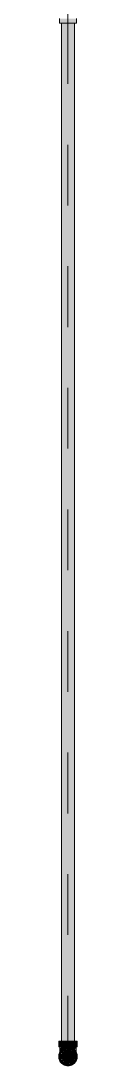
# Model space of a CAD drawing. Header units: millimetres. Extents: x -4000 to 187956, y -58990 to 162485.
# Drawn here: x 24225 to 24275, y 128425 to 131155 of the extents above; entities that cross this region are included whole.
import ezdxf

# ---------------------------------------------------------------- set-up
doc = ezdxf.new("R2010")
doc.units = ezdxf.units.MM
doc.linetypes.add('Dash 1_16_', pattern=[317.5, 158.75, -158.75])
for name, color, linetype, lineweight in [('F-SPRN', 3, 'Continuous', 9), ('P-PIPE', 3, 'Continuous', 9), ('P-PIPE-CNTR', 3, 'Continuous', 9)]:
    doc.layers.add(name, color=color, linetype=linetype, lineweight=lineweight)

# ---------------------------------------------------------------- blocks, each defined once
blk = doc.blocks.new('Sprinkler_Up - DN20-V220-0_000')
at = {"layer": 'F-SPRN', "transparency": 33554534}
for points in [[(-13.5, 0), (-3.9, 0.7), (-1.7, 2.9), (-1.2, 3.5), (-0.6, 4), (0.6, 4), (1.2, 3.5), (1.7, 2.9), (4.6, 0), (22.2, 0), (18, 13.1), (6.9, 21.2), (-6.9, 21.2), (-18, 13.1), (-22.2, 0)], [(0, -21.2), (6.9, -21.2), (18, -13.1), (22.2, 0), (3.9, -0.7), (1.7, -2.9), (1.2, -3.5), (0.6, -4), (-0.6, -4), (-1.2, -3.5), (-1.7, -2.9), (-4.6, 0), (-22.2, 0), (-18, -13.1), (-6.9, -21.2)], [(0, -16.7), (4.3, -16.1), (11.8, -11.8), (16.1, -4.3), (16.1, 4.3), (11.8, 11.8), (8.3, 14.4), (0, 16.7), (-4.3, 16.1), (-11.8, 11.8), (-16.1, 4.3), (-16.1, -4.3), (-11.8, -11.8), (-8.3, -14.4)], [(0, -15.6), (7.8, -13.5), (13.5, -7.8), (15.1, -4), (15.1, 4), (13.5, 7.8), (7.8, 13.5), (0, 15.6), (-7.8, 13.5), (-11, 11), (-15.1, 4), (-15.1, -4), (-11, -11), (-7.8, -13.5)], [(-10.9, -5.5), (-10.9, 5.4), (-14.5, 5.4), (-14.5, -5.5)], [(-7.7, -5.5), (-7.7, 5.4), (-10.9, 5.4), (-10.9, -5.5)], [(0, -5.5), (0, 5.4), (-7.7, 5.4), (-7.7, -5.5)], [(0, 0), (5.7, 0), (2.9, 4.9), (-2.9, 4.9), (-5.7, 0)], [(-2.9, -4.9), (2.9, -4.9), (5.7, 0), (-5.7, 0)], [(-4.6, 0), (4.6, 0), (0, 4.6)], [(0, -4.6), (4.6, 0), (-4.6, 0)], [(0, -2.6), (1.3, 0), (-1.8, 0)], [(-1.3, 0), (1.8, 0), (0, 2.6)], [(7.7, -5.5), (7.7, 5.4), (0, 5.4), (0, -5.5)], [(10.9, -5.5), (10.9, 5.4), (7.7, 5.4), (7.7, -5.5)], [(14.5, -5.5), (14.5, 5.4), (10.9, 5.4), (10.9, -5.5)]]:
    blk.add_hatch(color=1, dxfattribs=at).paths.add_polyline_path(points)
at = {"layer": 'F-SPRN', "color": 1}
for p, q in [((-11.5, 5.4), (-14.5, 5.4)), ((-14.5, 5.4), (-11.3, 5.4)), ((-14.5, 5.4), (-14.5, 3.7)), ((-14.5, 3.3), (-14.5, 0)), ((-11.5, 5.4), (-11.5, 4)), ((-10.9, 1.9), (-10.9, 3.6)), ((-10.8, 5.4), (-8, 5.4)), ((-8.1, 5.4), (-10.8, 5.4)), ((-8.1, 5.4), (-8.1, 2.8)), ((-8.1, 2.5), (-8.1, 0.7)), ((-7.7, 4.8), (-7.7, 2.7)), ((-7.7, 4.8), (-7.7, 2.7)), ((-7.7, 2.1), (-7.7, 0.5)), ((-7.7, 2.1), (-7.7, 0.5)), ((-6.7, 5.4), (-4.7, 5.4)), ((-5.8, 3.8), (-5.8, 2.2)), ((-2.1, 0), (-2.1, 0)), ((-2.1, 0), (-2.1, -0.1)), ((-0.6, 2), (-0.6, 2)), ((-0.5, 2), (-0.6, 2)), ((0, 2.1), (-0.1, 2.1)), ((2.1, 0), (2.1, 0.1)), ((2.1, 0), (2.1, 0)), ((4.7, 5.4), (6.5, 5.4)), ((7.7, 5.4), (10.8, 5.4)), ((7.7, 5.2), (7.7, 2.7)), ((7.7, 5.2), (7.7, 2.7)), ((7.7, 2.3), (7.7, 0.5)), ((7.7, 2.3), (7.7, 0.5)), ((10.8, 5.4), (8.1, 5.4)), ((8.1, 5.4), (8.1, 2.8)), ((8.1, 2.5), (8.1, 0.4)), ((10.9, 5.4), (14.5, 5.4)), ((10.9, 3.6), (10.9, 0.2)), ((14.5, 5.4), (11.5, 5.4)), ((11.5, 5.4), (11.5, 4)), ((11.5, 3), (11.5, 0.2)), ((14.5, 5.4), (14.5, -5.5)), ((-14.5, -1.3), (-14.5, -3.7)), ((-11.1, -5.5), (-14.5, -5.5)), ((-14.5, -5.5), (-11.5, -5.5)), ((-10.9, -2.6), (-10.9, -1.3)), ((-10.8, -5.5), (-8.1, -5.5)), ((-7.8, -5.5), (-10.8, -5.5)), ((-8.1, -4.2), (-8.1, -5.5)), ((-7.7, -2.7), (-7.7, -4)), ((-7.7, -2.7), (-7.7, -4)), ((-7, -5.5), (-5.8, -5.5)), ((-4.8, -5.5), (-7, -5.5)), ((-5.8, -2.3), (-5.8, -3.8)), ((0, -2.1), (0.1, -2.1)), ((7, -5.5), (4.8, -5.5)), ((5.8, -2.2), (5.8, -3.8)), ((5.8, -5.5), (7, -5.5)), ((7.7, -0.5), (7.7, -2.3)), ((7.7, -0.5), (7.7, -2.3)), ((7.7, -2.7), (7.7, -5.4)), ((7.7, -2.7), (7.7, -5.4)), ((10.8, -5.5), (7.7, -5.5)), ((8.1, -0.4), (8.1, -2.5)), ((8.1, -2.8), (8.1, -5.5)), ((8.1, -5.5), (10.8, -5.5)), ((10.9, -0.2), (10.9, -3.6)), ((14.5, -5.5), (10.9, -5.5)), ((11.5, -0.2), (11.5, -3)), ((11.5, -4), (11.5, -5.5)), ((11.5, -5.5), (14.5, -5.5))]:
    blk.add_line(p, q, dxfattribs=at)
at = {"layer": 'F-SPRN', "color": 1, "flags": 128}
for points in [[(-2, 0.7), (-2, 0.6), (-2, 0.5), (-2, 0.5), (-2, 0.4), (-2.1, 0.3), (-2.1, 0.2), (-2.1, 0.1), (-2.1, 0)], [(-1.6, 1.3), (-1.6, 1.3), (-1.7, 1.2), (-1.7, 1.1), (-1.8, 1.1), (-1.8, 1), (-1.9, 0.9), (-1.9, 0.8), (-1.9, 0.8), (-2, 0.7)], [(-0.6, 2), (-0.7, 2), (-0.8, 1.9), (-0.9, 1.9), (-0.9, 1.9), (-1, 1.8), (-1.1, 1.8), (-1.2, 1.7), (-1.2, 1.7), (-1.3, 1.6), (-1.4, 1.6), (-1.4, 1.5), (-1.5, 1.5), (-1.5, 1.4), (-1.6, 1.3)], [(-0.1, 2.1), (-0.1, 2.1), (-0.2, 2.1), (-0.3, 2.1), (-0.4, 2), (-0.5, 2)], [(1.2, 1.7), (1.1, 1.7), (1.1, 1.8), (1, 1.8), (0.9, 1.9), (0.8, 1.9), (0.8, 1.9), (0.7, 2), (0.6, 2), (0.5, 2), (0.4, 2), (0.4, 2), (0.3, 2.1), (0.2, 2.1), (0.1, 2.1), (0, 2.1)], [(1.4, 1.5), (1.4, 1.5), (1.3, 1.6), (1.3, 1.7), (1.2, 1.7)], [(2, 0.7), (1.9, 0.7), (1.9, 0.8), (1.9, 0.9), (1.8, 1), (1.8, 1), (1.8, 1.1), (1.7, 1.2), (1.7, 1.2), (1.6, 1.3), (1.6, 1.4), (1.5, 1.4), (1.4, 1.5)], [(2.1, 0.2), (2.1, 0.3), (2, 0.4), (2, 0.5), (2, 0.6), (2, 0.7)], [(2.1, 0.1), (2.1, 0.2), (2.1, 0.2)], [(-2.1, -0.1), (-2.1, -0.2), (-2.1, -0.2), (-2.1, -0.3)], [(-2.1, -0.3), (-2, -0.4), (-2, -0.5), (-2, -0.6), (-2, -0.7), (-1.9, -0.7), (-1.9, -0.8), (-1.9, -0.9), (-1.8, -1), (-1.8, -1), (-1.8, -1.1), (-1.7, -1.2), (-1.7, -1.2), (-1.6, -1.3), (-1.6, -1.4), (-1.5, -1.4), (-1.4, -1.5), (-1.4, -1.5), (-1.3, -1.6), (-1.3, -1.7), (-1.2, -1.7), (-1.1, -1.7), (-1.1, -1.8), (-1, -1.8), (-0.9, -1.9), (-0.8, -1.9), (-0.8, -1.9), (-0.7, -2), (-0.6, -2), (-0.5, -2), (-0.4, -2), (-0.4, -2), (-0.3, -2.1), (-0.2, -2.1), (-0.1, -2.1), (0, -2.1)], [(0.1, -2.1), (0.1, -2.1), (0.2, -2.1), (0.3, -2.1), (0.4, -2), (0.5, -2), (0.6, -2), (0.6, -2), (0.7, -2), (0.8, -1.9), (0.9, -1.9), (0.9, -1.9), (1, -1.8), (1.1, -1.8), (1.2, -1.7), (1.2, -1.7), (1.3, -1.6), (1.4, -1.6), (1.4, -1.5), (1.5, -1.5), (1.5, -1.4), (1.6, -1.3), (1.6, -1.3), (1.7, -1.2), (1.7, -1.1), (1.8, -1.1), (1.8, -1), (1.9, -0.9), (1.9, -0.8), (1.9, -0.8), (2, -0.7), (2, -0.6), (2, -0.5), (2, -0.5), (2, -0.4), (2.1, -0.3), (2.1, -0.2), (2.1, -0.1), (2.1, 0)]]:
    blk.add_lwpolyline(points, dxfattribs=at)
at = {"layer": 'F-SPRN', "color": 1}
for radius, start, end in [(22.2, 360, 180), (21.9, 165.6773, 179.2615), (21.9, 144.7698, 164.8151), (21.9, 126.6942, 143.2701), (16.7, 167.6802, 180), (16.7, 167.6802, 180), (16.7, 155.3879, 164.9693), (16.7, 155.3879, 164.9693), (15.6, 166.4265, 180), (15.6, 166.4265, 180), (15.6, 150.9409, 165), (15.6, 159.6139, 165), (16.7, 136.7213, 149.931), (16.7, 136.7213, 149.931), (15.6, 150.9409, 156.3845), (15.6, 138.4214, 150), (15.6, 138.4214, 150), (21.9, 108.2621, 125.7507), (16.7, 121.4181, 130.5751), (16.7, 121.4181, 130.5751), (15.6, 120.5262, 133.2078), (15.6, 120.5262, 133.2078), (16.7, 106.5995, 120), (16.7, 106.5995, 120), (15.6, 114.4363, 119.9813), (15.6, 114.4363, 119.9813), (21.9, 99.348, 107.901), (4.63, 155.7832, 180), (4.63, 155.7832, 180), (16.7, 96.4143, 105), (16.7, 96.4143, 105), (4.63, 109.0192, 138.2703), (4.63, 109.0192, 138.2703), (21.9, 90.145, 98.8503), (15.6, 95.5762, 100.6843), (15.6, 95.5762, 100.6843), (2.56, 109.0192, 168.8278), (2.56, 109.0192, 168.8278), (2.04, 109.0192, 180), (16.7, 83.0684, 90), (16.7, 83.0684, 90), (4.63, 17.9592, 90), (4.63, 17.9592, 90), (3.81, 57.0577, 90), (2.56, 14.5599, 90), (2.56, 14.5599, 90), (2.04, 10.4703, 90), (21.9, 72.5583, 89.4624), (15.6, 75.573, 80.5892), (15.6, 75.573, 80.5892), (3.81, 16.1605, 43.8358), (15.6, 67.5614, 74.5481), (15.6, 67.5614, 74.5481), (16.7, 60, 75), (16.7, 60, 75), (15.6, 60.0187, 65.5637), (15.6, 60.0187, 65.5637), (21.9, 54.2493, 71.7379), (15.6, 46.7922, 60), (15.6, 46.7922, 60), (16.7, 49.4249, 58.5819), (16.7, 49.4249, 58.5819), (15.6, 30, 41.5786), (15.6, 30, 41.5786), (16.7, 30, 43.2787), (16.7, 30, 43.2787), (21.9, 36.7299, 53.3058), (15.6, 23.6155, 29.5646), (15.6, 15, 29.5646), (15.6, 15, 20.3861), (16.7, 15, 24.6121), (16.7, 15, 24.6121), (15.6, 360, 13.6618), (15.6, 0, 13.6618), (16.7, 360, 12.3198), (16.7, 0, 12.3198), (21.9, 15.1849, 35.2302), (21.9, 0.7385, 14.3227), (22.2, 180, 360), (21.9, 180.7385, 194.3227), (21.9, 195.1849, 215.2302), (21.9, 216.7299, 233.3058), (16.7, 180, 192.3198), (16.7, 180, 192.3198), (16.7, 195.0307, 204.6121), (16.7, 195.0307, 204.6121), (15.6, 181.9082, 193.6618), (15.6, 181.9082, 193.6618), (15.6, 197.3339, 209.5646), (15.6, 197.3339, 209.5646), (16.7, 210.069, 223.2787), (16.7, 210.069, 223.2787), (15.6, 212.5472, 221.5786), (15.6, 212.5472, 221.5786), (21.9, 234.2493, 251.7379), (16.7, 229.4249, 238.5819), (16.7, 229.4249, 238.5819), (15.6, 233.795, 240), (15.6, 233.795, 240), (16.7, 240, 255), (16.7, 240, 255), (15.6, 240.0187, 254.5481), (15.6, 240.0187, 254.5481), (21.9, 252.5583, 269.4624), (4.63, 197.9592, 0), (4.63, 197.9592, 270), (15.6, 255, 267.64), (15.6, 255, 267.64), (3.81, 196.1605, 360), (2.56, 191.1677, 0), (2.56, 191.1677, 360), (2.04, 190.4703, 0), (16.7, 263.0684, 270), (16.7, 263.0684, 270), (4.63, 270, 360), (21.9, 270.145, 278.8503), (15.6, 275.5762, 280.6843), (15.6, 275.5762, 280.6843), (16.7, 276.4143, 285), (16.7, 276.4143, 285), (21.9, 279.348, 287.901), (16.7, 286.5995, 300), (16.7, 286.5995, 300), (15.6, 294.4363, 299.9813), (15.6, 294.4363, 299.9813), (21.9, 288.2621, 305.7507), (15.6, 300, 313.2078), (15.6, 300, 313.2078), (16.7, 301.4181, 310.5751), (16.7, 301.4181, 310.5751), (15.6, 318.4214, 330), (15.6, 318.4214, 330), (16.7, 316.7213, 330), (16.7, 316.7213, 330), (21.9, 306.6942, 323.2701), (15.6, 330.4354, 345), (15.6, 330.4354, 336.3845), (15.6, 339.6139, 345), (15.6, 346.3382, 360), (15.6, 346.3382, 360), (16.7, 335.3879, 345), (16.7, 335.3879, 345), (16.7, 347.6802, 360), (16.7, 347.6802, 360), (21.9, 324.7698, 344.8151), (21.9, 345.6773, 359.2615)]:
    blk.add_arc((0, 0), radius, start, end, dxfattribs=at)
blk = doc.blocks.new('Steel_Transition_Threaded_HoaPhat - Standard-V190-0_000')
at = {"layer": 'P-PIPE', "lineweight": 13, "transparency": 33554534}
h = blk.add_hatch(color=1, dxfattribs=at)
h.paths.add_polyline_path([(6750, 128427.6), (6755.8, 128428.4), (6761.3, 128430.6), (6765.9, 128434.2), (6769.5, 128438.8), (6771.7, 128444.3), (6772.5, 128450.1), (6771.7, 128455.9), (6769.5, 128461.3), (6765.9, 128466), (6761.3, 128469.6), (6755.8, 128471.8), (6750, 128472.6), (6744.2, 128471.8), (6738.8, 128469.6), (6734.1, 128466), (6730.5, 128461.3), (6728.3, 128455.9), (6727.5, 128450.1), (6728.3, 128444.3), (6730.5, 128438.8), (6734.1, 128434.2), (6738.8, 128430.6), (6744.2, 128428.4)])
h.paths.add_polyline_path([(6750, 128430), (6744.8, 128430.7), (6740, 128432.7), (6735.8, 128435.9), (6732.6, 128440), (6730.6, 128444.9), (6729.9, 128450.1), (6730.6, 128455.3), (6732.6, 128460.1), (6735.8, 128464.3), (6740, 128467.5), (6744.8, 128469.5), (6750, 128470.2), (6755.2, 128469.5), (6760.1, 128467.5), (6764.2, 128464.3), (6767.4, 128460.1), (6769.4, 128455.3), (6770.1, 128450.1), (6769.4, 128444.9), (6767.4, 128440), (6764.2, 128435.9), (6760.1, 128432.7), (6755.2, 128430.7)])
for points in [[(6750, 128430), (6750, 128433.7), (6741.8, 128435.9), (6735.8, 128441.9), (6733.6, 128450.1), (6735.8, 128458.3), (6741.8, 128464.3), (6750, 128466.5), (6750, 128470.2), (6744.8, 128469.5), (6740, 128467.5), (6735.8, 128464.3), (6732.6, 128460.1), (6730.6, 128455.3), (6729.9, 128450.1), (6730.6, 128444.9), (6732.6, 128440), (6735.8, 128435.9), (6740, 128432.7), (6744.8, 128430.7)], [(6750, 128431.6), (6754.8, 128432.2), (6759.3, 128434.1), (6763.1, 128437), (6766, 128440.8), (6767.9, 128445.3), (6768.5, 128450.1), (6767.9, 128454.9), (6766, 128459.3), (6763.1, 128463.2), (6759.3, 128466.1), (6754.8, 128468), (6750, 128468.6), (6745.2, 128468), (6740.8, 128466.1), (6736.9, 128463.2), (6734, 128459.3), (6732.1, 128454.9), (6731.5, 128450.1), (6732.1, 128445.3), (6734, 128440.8), (6736.9, 128437), (6740.8, 128434.1), (6745.2, 128432.2)], [(6750, 128430), (6755.2, 128430.7), (6760.1, 128432.7), (6764.2, 128435.9), (6767.4, 128440), (6769.4, 128444.9), (6770.1, 128450.1), (6769.4, 128455.3), (6767.4, 128460.1), (6764.2, 128464.3), (6760.1, 128467.5), (6755.2, 128469.5), (6750, 128470.2), (6750, 128466.5), (6758.2, 128464.3), (6764.2, 128458.3), (6766.4, 128450.1), (6764.2, 128441.9), (6758.2, 128435.9), (6750, 128433.7)]]:
    blk.add_hatch(color=1, dxfattribs=at).paths.add_polyline_path(points)
at = {"layer": 'P-PIPE', "color": 20, "lineweight": 13}
for radius, start, end in [(22.5, 90, 270), (22.5, 150, 165), (22.5, 135, 150), (20.1, 135, 148.1553), (18.5, 136.4297, 150), (18.5, 136.4297, 150), (22.5, 120, 135), (20.1, 128.8856, 135), (18.5, 123.4976, 133.2041), (18.5, 123.4976, 133.2041), (20.1, 120, 125.0043), (22.5, 105, 120), (16.4, 121.0738, 128.0319), (20.1, 109.6859, 120), (18.5, 106.819, 120), (18.5, 106.819, 120), (16.4, 115.1607, 120), (16.4, 107.4657, 111.9681), (22.5, 90, 105), (20.1, 100.9975, 105), (18.5, 91.4353, 103.2046), (18.5, 91.4353, 103.2046), (16.4, 96.2132, 104.6042), (20.1, 90.5246, 98.5089), (22.5, 75, 90), (22.5, 270, 90), (18.5, 78.0986, 90), (18.5, 78.0986, 90), (20.1, 75.0607, 87.9279), (18.5, 60, 75), (18.5, 60, 75), (16.4, 66.9681, 72.9388), (20.1, 60, 75), (22.5, 60, 75), (16.4, 50.4733, 56.6389), (20.1, 54.9957, 60), (18.5, 46.7959, 56.5024), (18.5, 46.7959, 56.5024), (22.5, 45, 60), (20.1, 45, 51.1144), (18.5, 30, 43.5703), (18.5, 30, 43.5703), (20.1, 31.8447, 45), (22.5, 30, 45), (22.5, 15, 30), (22.5, 165, 180), (22.5, 180, 195), (22.5, 195, 210), (20.1, 166.0499, 180), (20.1, 180, 193.9501), (22.5, 210, 225), (20.1, 150, 162.7449), (20.1, 197.2551, 210), (18.5, 166.5939, 193.4061), (18.5, 166.5939, 180), (18.5, 180, 193.4061), (18.5, 157.6232, 165), (18.5, 157.6232, 165), (18.5, 195, 202.3768), (18.5, 195, 202.3768), (20.1, 211.8447, 225), (16.4, 168.5467, 178.9063), (16.4, 184.8393, 191.4533), (18.5, 210, 223.5703), (18.5, 210, 223.5703), (22.5, 225, 240), (16.4, 158.0319, 163.506), (16.4, 143.5463, 150), (20.1, 225, 231.1144), (16.4, 210.6635, 216.4537), (18.5, 226.7959, 236.5024), (18.5, 226.7959, 236.5024), (20.1, 234.9957, 240), (16.4, 230.4733, 236.6389), (18.5, 240, 255), (18.5, 240, 255), (16.4, 240, 246.5955), (16.4, 250.3629, 255), (16.4, 264.1652, 268.506), (16.4, 276.2132, 283.9063), (16.4, 287.4657, 291.9681), (18.5, 286.819, 300), (18.5, 286.819, 300), (16.4, 293.4045, 300), (20.1, 300, 305.0043), (18.5, 303.4976, 313.2041), (18.5, 303.4976, 313.2041), (22.5, 300, 315), (20.1, 308.8856, 315), (16.4, 30, 38.0319), (18.5, 316.4297, 330), (18.5, 316.4297, 330), (20.1, 315, 328.1553), (16.4, 338.0319, 342.8691), (22.5, 315, 330), (16.4, 353.5463, 8.0319), (18.5, 15, 22.3768), (18.5, 15, 22.3768), (18.5, 337.6232, 345), (18.5, 337.6232, 345), (20.1, 17.2551, 30), (20.1, 330, 342.7449), (18.5, 346.5939, 13.4061), (18.5, 0, 13.4061), (18.5, 346.5939, 0), (20.1, 0, 13.9501), (20.1, 346.0499, 0), (22.5, 330, 345), (22.5, 0, 15), (22.5, 345, 0), (22.5, 240, 255), (20.1, 240, 255), (22.5, 255, 270), (20.1, 255.0607, 267.9279), (18.5, 258.0986, 270), (18.5, 258.0986, 270), (22.5, 270, 285), (20.1, 270.5246, 278.5089), (18.5, 271.4353, 283.2046), (18.5, 271.4353, 283.2046), (20.1, 280.9975, 285), (22.5, 285, 300), (20.1, 289.6859, 300)]:
    blk.add_arc((6750, 128450.1), radius, start, end, dxfattribs=at)
blk = doc.blocks.new('Steel_Elbow_Threaded_HoaPhat - Standard-V221-0_000')
at = {"layer": 'P-PIPE', "lineweight": 13, "transparency": 33554534}
for points in [[(24233, 128475.5), (24250, 128475.5), (24250, 128490.6), (24225.9, 128490.6), (24226.7, 128475.5), (24229.1, 128475.5)], [(24274.1, 128475.5), (24273.3, 128490.6), (24250, 128490.6), (24250, 128475.5), (24273.3, 128475.5)], [(24250, 128426), (24256.2, 128426.8), (24262.1, 128429.2), (24267.1, 128433), (24270.9, 128438), (24273.3, 128443.8), (24274.1, 128450.1), (24273.3, 128456.3), (24270.9, 128462.1), (24267.1, 128467.1), (24262.1, 128471), (24256.2, 128473.4), (24250, 128474.2), (24243.8, 128473.4), (24237.9, 128471), (24233, 128467.1), (24229.1, 128462.1), (24226.7, 128456.3), (24225.9, 128450.1), (24226.7, 128443.8), (24229.1, 128438), (24233, 128433), (24237.9, 128429.2), (24243.8, 128426.8)]]:
    blk.add_hatch(color=1, dxfattribs=at).paths.add_polyline_path(points)
h = blk.add_hatch(color=1, dxfattribs=at)
h.paths.add_polyline_path([(24242.8, 128470), (24240.3, 128470), (24244.1, 128471.9)])
h.paths.add_polyline_path([(24229.8, 128460.2), (24231.2, 128460.7), (24237.2, 128467.6), (24242.8, 128470), (24250, 128471.2), (24250, 128475.5), (24231.7, 128475.5), (24230.3, 128471.7), (24230.1, 128464.3)])
h = blk.add_hatch(color=1, dxfattribs=at)
h.paths.add_polyline_path([(24266.9, 128465.3), (24269.5, 128460.7), (24268.6, 128464.6)])
h.paths.add_polyline_path([(24270.9, 128458.6), (24270.6, 128467.2), (24269.5, 128466.8), (24269.4, 128470.9), (24270.7, 128471.2), (24269.6, 128475.5), (24250, 128475.5), (24250, 128471.2), (24257.2, 128470), (24255.9, 128471.9), (24263.4, 128467.2), (24267.4, 128463.1), (24266.2, 128468.2), (24268.6, 128464.6)])
at = {"layer": 'P-PIPE', "color": 20, "lineweight": 13}
for p, q in [((24225.9, 128490.6), (24225.9, 128475.5)), ((24226.7, 128490.6), (24225.9, 128490.6)), ((24250, 128490.6), (24225.9, 128490.6)), ((24229.1, 128490.6), (24226.7, 128490.6)), ((24233, 128490.6), (24229.1, 128490.6)), ((24237.9, 128490.6), (24233.8, 128490.6)), ((24250, 128490.6), (24238.2, 128490.6)), ((24261.8, 128490.6), (24250, 128490.6)), ((24274.1, 128490.6), (24250, 128490.6)), ((24266.2, 128490.6), (24262.1, 128490.6)), ((24270.9, 128490.6), (24267.1, 128490.6)), ((24273.3, 128490.6), (24270.9, 128490.6)), ((24274.1, 128490.6), (24273.3, 128490.6)), ((24274.1, 128475.5), (24274.1, 128490.6)), ((24225.9, 128475.5), (24226.7, 128475.5)), ((24225.9, 128475.5), (24250, 128475.5)), ((24226.7, 128475.5), (24229.1, 128475.5)), ((24229.2, 128475.5), (24228.9, 128475.5)), ((24229.2, 128475.5), (24228.9, 128475.5)), ((24228.9, 128460.9), (24228.9, 128461.8)), ((24228.9, 128460.1), (24228.9, 128460.9)), ((24229.1, 128475.5), (24231.5, 128475.5)), ((24231.7, 128475.5), (24229.2, 128475.5)), ((24231.7, 128475.5), (24229.2, 128475.5)), ((24231.5, 128475.5), (24233, 128475.5)), ((24232.8, 128475.5), (24231.7, 128475.5)), ((24236.4, 128475.5), (24231.7, 128475.5)), ((24236.4, 128475.5), (24233.8, 128475.5)), ((24234, 128475.5), (24242.7, 128475.5)), ((24242.8, 128475.5), (24236.4, 128475.5)), ((24242.8, 128475.5), (24236.4, 128475.5)), ((24250, 128475.5), (24243.7, 128475.5)), ((24250, 128475.5), (24243.7, 128475.5)), ((24243.8, 128475.5), (24250, 128475.5)), ((24250, 128475.5), (24256.2, 128475.5)), ((24250, 128475.5), (24274.1, 128475.5)), ((24256.3, 128475.5), (24250, 128475.5)), ((24256.3, 128475.5), (24250, 128475.5)), ((24263.6, 128475.5), (24257.2, 128475.5)), ((24263.6, 128475.5), (24257.2, 128475.5)), ((24257.3, 128475.5), (24266, 128475.5)), ((24266.2, 128475.5), (24263.6, 128475.5)), ((24268.3, 128475.5), (24263.6, 128475.5)), ((24267.1, 128475.5), (24269.7, 128475.5)), ((24268.3, 128475.5), (24267.2, 128475.5)), ((24269.9, 128475.5), (24268.3, 128475.5)), ((24270.8, 128475.5), (24268.3, 128475.5)), ((24269.7, 128475.5), (24270.9, 128475.5)), ((24270.8, 128475.5), (24269.9, 128475.5)), ((24271.2, 128475.5), (24270.8, 128475.5)), ((24271.2, 128475.5), (24270.8, 128475.5)), ((24270.9, 128475.5), (24273.3, 128475.5)), ((24271.2, 128462), (24271.2, 128461.2)), ((24271.2, 128461.2), (24271.2, 128460.3)), ((24273.3, 128475.5), (24274.1, 128475.5)), ((24228.9, 128459.3), (24228.9, 128460.1)), ((24228.9, 128458.5), (24228.9, 128459.3)), ((24228.9, 128457.8), (24228.9, 128458.5)), ((24228.9, 128457.1), (24228.9, 128457.8)), ((24228.9, 128456.4), (24228.9, 128457.1)), ((24228.9, 128455.7), (24228.9, 128456.4)), ((24228.9, 128455.1), (24228.9, 128455.7)), ((24228.9, 128454.5), (24228.9, 128455.1)), ((24228.9, 128454), (24228.9, 128454.5)), ((24228.9, 128450.1), (24228.9, 128450.1)), ((24228.9, 128449.9), (24228.9, 128450.1)), ((24228.9, 128449), (24228.9, 128449.9)), ((24228.9, 128448.2), (24228.9, 128449)), ((24229, 128447.3), (24228.9, 128448.2)), ((24229.7, 128444), (24229.5, 128444.8)), ((24231.3, 128440.1), (24231, 128440.9)), ((24231.8, 128439.4), (24231.3, 128440.1)), ((24232.2, 128438.7), (24231.8, 128439.4)), ((24235.4, 128434.8), (24234.8, 128435.4)), ((24237.4, 128433.1), (24236.7, 128433.6)), ((24263.5, 128433.8), (24262.8, 128433.3)), ((24265.3, 128435.5), (24264.7, 128434.9)), ((24267, 128437.5), (24266.4, 128436.8)), ((24267.5, 128438.1), (24267, 128437.5)), ((24267.9, 128438.9), (24267.5, 128438.1)), ((24269.8, 128442.6), (24269.5, 128441.9)), ((24270.5, 128445.1), (24270.3, 128444.2)), ((24271.2, 128460.3), (24271.2, 128459.5)), ((24271.2, 128459.5), (24271.2, 128458.7)), ((24271.2, 128458.7), (24271.2, 128458)), ((24271.2, 128458), (24271.2, 128457.3)), ((24271.2, 128457.3), (24271.2, 128456.6)), ((24271.2, 128456.6), (24271.2, 128455.9)), ((24271.2, 128455.9), (24271.2, 128455.3)), ((24271.2, 128455.3), (24271.2, 128454.7)), ((24271.2, 128454.7), (24271.2, 128454.1)), ((24271.2, 128450.9), (24271.2, 128450.7)), ((24271.2, 128450.7), (24271.2, 128450.5)), ((24271.2, 128450.1), (24271.2, 128450.1)), ((24242.6, 128430.3), (24241.8, 128430.6)), ((24243.3, 128430), (24242.6, 128430.3)), ((24250.2, 128428.9), (24250, 128428.9)), ((24253.6, 128429.2), (24252.8, 128429.1)), ((24260.7, 128431.8), (24260, 128431.4)), ((24262.8, 128433.3), (24262.1, 128432.8))]:
    blk.add_line(p, q, dxfattribs=at)
at = {"layer": 'P-PIPE', "color": 20, "lineweight": 13, "flags": 128}
for points in [[(24228.9, 128461.8), (24228.9, 128462.6), (24228.9, 128463.5), (24228.9, 128464.4), (24228.9, 128465.4), (24228.9, 128466.3), (24228.9, 128467.3), (24228.9, 128468.2), (24228.9, 128469.2), (24228.9, 128470.2), (24228.9, 128471.2), (24228.9, 128472.2), (24228.9, 128473.2), (24228.9, 128474.2), (24228.9, 128475.2), (24228.9, 128475.5)], [(24271.2, 128475.5), (24271.2, 128474.5), (24271.2, 128473.5), (24271.2, 128472.5), (24271.2, 128471.5), (24271.2, 128470.5), (24271.2, 128469.5), (24271.2, 128468.5), (24271.2, 128467.5), (24271.2, 128466.6), (24271.2, 128465.6), (24271.2, 128464.7), (24271.2, 128463.8), (24271.2, 128462.9), (24271.2, 128462)], [(24228.9, 128453), (24228.9, 128453.4), (24228.9, 128454)], [(24228.9, 128451.1), (24228.9, 128451.4), (24228.9, 128451.7), (24228.9, 128452.1), (24228.9, 128452.5), (24228.9, 128453)], [(24228.9, 128450.6), (24228.9, 128450.8), (24228.9, 128451.1)], [(24228.9, 128450.1), (24228.9, 128450.2), (24228.9, 128450.3), (24228.9, 128450.4), (24228.9, 128450.6)], [(24229.5, 128444.8), (24229.3, 128445.7), (24229.2, 128446.5), (24229, 128447.3)], [(24230.3, 128442.4), (24230, 128443.2), (24229.7, 128444)], [(24231, 128440.9), (24230.6, 128441.6), (24230.3, 128442.4)], [(24233.7, 128436.6), (24233.2, 128437.3), (24232.7, 128438), (24232.2, 128438.7)], [(24234.8, 128435.4), (24234.3, 128436), (24233.7, 128436.6)], [(24236.7, 128433.6), (24236.1, 128434.2), (24235.4, 128434.8)], [(24264.7, 128434.9), (24264.1, 128434.3), (24263.5, 128433.8)], [(24266.4, 128436.8), (24265.9, 128436.1), (24265.3, 128435.5)], [(24268.8, 128440.3), (24268.4, 128439.6), (24267.9, 128438.9)], [(24269.5, 128441.9), (24269.1, 128441.1), (24268.8, 128440.3)], [(24270.3, 128444.2), (24270.1, 128443.4), (24269.8, 128442.6)], [(24270.9, 128446.7), (24270.7, 128445.9), (24270.5, 128445.1)], [(24271.1, 128448.4), (24271, 128447.6), (24270.9, 128446.7)], [(24271.2, 128450.1), (24271.1, 128449.2), (24271.1, 128448.4)], [(24271.2, 128454.1), (24271.2, 128453.6), (24271.2, 128453.1)], [(24271.2, 128453.1), (24271.2, 128452.6), (24271.2, 128452.2), (24271.2, 128451.8), (24271.2, 128451.5), (24271.2, 128451.2), (24271.2, 128450.9)], [(24271.2, 128450.5), (24271.2, 128450.3), (24271.2, 128450.2), (24271.2, 128450.1)], [(24238.8, 128432.2), (24238.1, 128432.6), (24237.4, 128433.1)], [(24240.2, 128431.3), (24239.5, 128431.7), (24238.8, 128432.2)], [(24241.8, 128430.6), (24241, 128431), (24240.2, 128431.3)], [(24245, 128429.5), (24244.2, 128429.8), (24243.3, 128430)], [(24246.6, 128429.2), (24245.8, 128429.4), (24245, 128429.5)], [(24248.3, 128429), (24247.5, 128429.1), (24246.6, 128429.2)], [(24250, 128428.9), (24249.2, 128429), (24248.3, 128429)], [(24252.8, 128429.1), (24251.9, 128429), (24251.1, 128429), (24250.2, 128428.9)], [(24255.3, 128429.6), (24254.4, 128429.4), (24253.6, 128429.2)], [(24256.9, 128430.1), (24256.1, 128429.8), (24255.3, 128429.6)], [(24260, 128431.4), (24259.2, 128431.1), (24258.4, 128430.7), (24257.7, 128430.4), (24256.9, 128430.1)], [(24262.1, 128432.8), (24261.4, 128432.3), (24260.7, 128431.8)]]:
    blk.add_lwpolyline(points, dxfattribs=at)
at = {"layer": 'P-PIPE', "color": 20, "lineweight": 13}
for radius, start, end in [(24.1, 90, 270), (24.1, 150, 165), (24.1, 135, 150), (24.1, 120, 135), (21.1, 130, 141.5854), (21.1, 112.9377, 125.8024), (24.1, 105, 120), (24.1, 90, 105), (21.1, 99.9464, 104.9657), (21.1, 90, 98.9621), (24.1, 75, 90), (24.1, 270, 90), (21.1, 75.0343, 90), (24.1, 60, 75), (21.1, 60.7988, 67.6705), (21.1, 54.1976, 59.9895), (24.1, 45, 60), (21.1, 38.4146, 50), (24.1, 30, 45), (24.1, 15, 30), (24.1, 165, 180), (24.1, 180, 195), (24.1, 195, 210), (21.1, 172.25, 178.0438), (21.1, 181.9711, 187.2923), (24.1, 210, 225), (21.1, 165.7465, 170), (21.1, 190, 194.2657), (21.1, 150.0076, 164.9665), (21.1, 195.0455, 203.6505), (21.1, 205.3748, 209.9974), (21.1, 213.7495, 218.4271), (21.1, 218.9611, 230), (21.1, 310, 321.0389), (21.1, 321.5729, 325.795), (24.1, 315, 330), (21.1, 15.0335, 29.9924), (21.1, 330.0026, 334.1966), (21.1, 336.3495, 344.9545), (21.1, 345.7343, 350), (24.1, 330, 345), (21.1, 1.9562, 7.75), (21.1, 352.7077, 358.0289), (24.1, 0, 15), (24.1, 345, 0), (24.1, 225, 240), (21.1, 234.2198, 247.0686), (24.1, 240, 255), (24.1, 255, 270), (21.1, 255.037, 270), (24.1, 270, 285), (21.1, 271.1041, 276.3537), (21.1, 279.9303, 284.963), (24.1, 285, 300), (21.1, 292.3235, 303.6981), (24.1, 300, 315)]:
    blk.add_arc((24250, 128450.1), radius, start, end, dxfattribs=at)

msp = doc.modelspace()

# ---------------------------------------------------------------- hatches: boundary and pattern name
at = {"layer": 'P-PIPE', "transparency": 33554534}
for points in [[(24228.3, 131148.9), (24272.5, 131148.9), (24271.7, 131160.7), (24227.5, 131160.7), (24227.5, 131148.9)], [(24250, 128490.6), (24250, 131148.9), (24233.3, 131148.9), (24233.9, 128490.6), (24245.7, 128490.6)], [(24250, 128490.6), (24266.7, 128490.6), (24266.1, 131148.9), (24250, 131148.9), (24250, 128506)], [(24241.7, 128435.6), (24242.8, 128437.6), (24241.7, 128441.7), (24242.8, 128445.9), (24245.8, 128449), (24257.2, 128454.3), (24258.4, 128458.4), (24257.2, 128462.6), (24255.9, 128464.3), (24250, 128466.8), (24241.7, 128464.6), (24235.5, 128458.4), (24233.3, 128450.1), (24235.5, 128441.7), (24238.2, 128438.3)], [(24250, 128433.4), (24258.4, 128435.6), (24261.8, 128438.3), (24266.1, 128445.8), (24266.1, 128454.4), (24261.8, 128461.9), (24258.4, 128464.6), (24250, 128466.8), (24245.7, 128466.2), (24238.2, 128461.9), (24233.9, 128454.4), (24233.9, 128445.8), (24238.2, 128438.3), (24241.7, 128435.6)]]:
    msp.add_hatch(color=1, dxfattribs=at).paths.add_polyline_path(points)

# ---------------------------------------------------------------- linework, layer by layer
at = {"layer": 'P-PIPE', "color": 20, "lineweight": 13}
for p, q in [((24227.5, 131160.7), (24227.5, 131148.9)), ((24227.5, 131148.9), (24228.3, 131148.9)), ((24227.5, 131148.9), (24272.5, 131148.9)), ((24228.3, 131148.9), (24230.5, 131148.9)), ((24230.5, 131148.9), (24233.2, 131148.9)), ((24233.3, 131148.9), (24233.3, 128490.6)), ((24233.9, 131148.9), (24233.3, 131148.9)), ((24238.2, 131148.9), (24234, 131148.9)), ((24234.1, 131148.9), (24238.1, 131148.9)), ((24261.3, 131148.9), (24238.7, 131148.9)), ((24238.8, 131148.9), (24261.3, 131148.9)), ((24266, 131148.9), (24261.8, 131148.9)), ((24261.9, 131148.9), (24265.9, 131148.9)), ((24266.7, 131148.9), (24266.1, 131148.9)), ((24266.7, 128490.6), (24266.7, 131148.9)), ((24266.8, 131148.9), (24269.5, 131148.9)), ((24269.5, 131148.9), (24271.7, 131148.9)), ((24271.7, 131148.9), (24272.5, 131148.9)), ((24272.5, 131148.9), (24272.5, 131160.7)), ((24233.3, 128490.6), (24237.9, 128490.6)), ((24238.2, 128490.6), (24261.8, 128490.6)), ((24262.1, 128490.6), (24266.7, 128490.6))]:
    msp.add_line(p, q, dxfattribs=at)
at = {"layer": 'P-PIPE', "color": 1}
for centre, radius, start, end in [((24250, 128458.4), 8.35, 69.0027, 79.2369), ((24250, 128458.4), 8.35, 20.1285, 29.0413), ((24250, 128458.4), 8.35, 8.0385, 17.9918), ((24250, 128450.1), 16.7, 46.0317, 57.203), ((24250, 128450.1), 16.7, 39.3092, 45.2846), ((24250, 128450.1), 16.7, 170.1108, 177.203), ((24250, 128450.1), 16.7, 182.797, 189.8892), ((24250, 128450.1), 16.7, 190.2154, 195.2487), ((24250, 128450.1), 16.7, 157.579, 164.2722), ((24250, 128450.1), 16.7, 231.8726, 237.203), ((24250, 128441.7), 8.35, 172.0327, 181.5407), ((24250, 128441.7), 8.35, 199.9004, 209.0413), ((24250, 128441.7), 8.35, 131.0366, 150), ((24250, 128441.7), 8.35, 226.6998, 237.8461), ((24250, 128441.7), 8.35, 115.6806, 125.5287), ((24250, 128441.7), 8.35, 100.6842, 114.0387), ((24250, 128441.7), 8.35, 249.0027, 259.2369), ((24250, 128441.7), 8.35, 90, 100.6842), ((24250, 128458.4), 8.35, 270, 280.6842), ((24250, 128458.4), 8.35, 316.3183, 330), ((24250, 128458.4), 8.35, 352.2824, 1.6717), ((24250, 128450.1), 16.7, 308.1274, 313.9683), ((24250, 128450.1), 16.7, 314.7154, 320.6908), ((24250, 128450.1), 16.7, 32.3031, 39.2955), ((24250, 128450.1), 16.7, 23.314, 31.0974), ((24250, 128450.1), 16.7, 328.9026, 336.686), ((24250, 128450.1), 16.7, 16.9375, 22.421), ((24250, 128450.1), 16.7, 337.2636, 343.0625), ((24250, 128450.1), 16.7, 4.3093, 9.8892), ((24250, 128450.1), 16.7, 264.6626, 273.5288)]:
    msp.add_arc(centre, radius, start, end, dxfattribs=at)
at = {"layer": 'P-PIPE-CNTR', "color": 20, "lineweight": 13}
for p, q in [((24250, 131203.5), (24250, 131148.9)), ((24250, 128490.6), (24250, 128475.5)), ((24250, 128475.5), (24250, 128474.1)), ((24250, 128474.1), (24250, 128472.3)), ((24250, 128472.2), (24250, 128470.8)), ((24250, 128469.7), (24250, 128467.9)), ((24250, 128464.4), (24250, 128462.9)), ((24250, 128461.9), (24250, 128459.4)), ((24250, 128458.8), (24250, 128454.1)), ((24250, 128452.5), (24250, 128451)), ((24250, 128450.7), (24250, 128450.1))]:
    msp.add_line(p, q, dxfattribs=at)
at = {"layer": 'P-PIPE-CNTR', "color": 1, "linetype": 'Dash 1_16_'}
for p, q in [((24250, 131148.9), (24250, 128490.6)), ((24250, 131148.9), (24250, 128490.6)), ((24250, 128472.6), (24250, 128475.1)), ((24250, 128471.2), (24250, 128472.6)), ((24250, 128468.6), (24250, 128470.2)), ((24250, 128463.6), (24250, 128465.2)), ((24250, 128459.8), (24250, 128462.6)), ((24225, 128450.1), (24227.5, 128450.1)), ((24227.8, 128450.1), (24231.5, 128450.1)), ((24231.5, 128450.1), (24233.3, 128450.1)), ((24236.9, 128450.1), (24240.4, 128450.1)), ((24240.4, 128450.1), (24242.3, 128450.1)), ((24245.4, 128450.1), (24247.6, 128450.1)), ((24248.7, 128450.1), (24250, 128450.1)), ((24250, 128455.5), (24250, 128459.1)), ((24250, 128452.6), (24250, 128454.3)), ((24250, 128450.1), (24250, 128452.1)), ((24250, 128448), (24250, 128450.1)), ((24250, 128450.1), (24251.3, 128450.1)), ((24250, 128445.9), (24250, 128447.5)), ((24250, 128441.1), (24250, 128444.6)), ((24250, 128438.1), (24250, 128440.4)), ((24250, 128435), (24250, 128436.5)), ((24251.8, 128450.1), (24254.6, 128450.1)), ((24255.7, 128450.1), (24263.5, 128450.1)), ((24266.4, 128450.1), (24268.5, 128450.1)), ((24268.5, 128450.1), (24272.2, 128450.1)), ((24272.5, 128450.1), (24275, 128450.1)), ((24250, 128432.2), (24250, 128433.4)), ((24250, 128430), (24250, 128431.6)), ((24250, 128427.6), (24250, 128428.9)), ((24250, 128425.1), (24250, 128427.6))]:
    msp.add_line(p, q, dxfattribs=at)

# ---------------------------------------------------------------- block references
at = {"layer": 'F-SPRN', "color": 1}
msp.add_blockref('Sprinkler_Up - DN20-V220-0_000', (24250, 128450.1), dxfattribs=at)
at = {"layer": 'P-PIPE', "color": 20, "lineweight": 13}
for name, p in [('Steel_Elbow_Threaded_HoaPhat - Standard-V221-0_000', (0, 0)), ('Steel_Transition_Threaded_HoaPhat - Standard-V190-0_000', (17500, 0))]:
    msp.add_blockref(name, p, dxfattribs=at)

doc.saveas('drawing.dxf')
